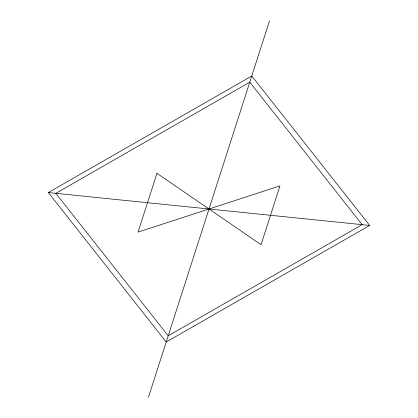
<?xml version="1.0" encoding="UTF-8"?>
<svg xmlns="http://www.w3.org/2000/svg" width="418" height="418" viewBox="0 0 418 418"><rect width="100%" height="100%" fill="white"/><g stroke="black" fill="none" stroke-linecap="round" stroke-linejoin="round"><path stroke-width="0.63" d="M148.505 397.1L269.495 20.9M48.331 192.562L251.777 75.992L369.669 225.438L166.223 342.008L48.331 192.562L369.669 225.438M156.959 173.318L138.055 232.1L279.945 185.9L261.041 244.682L156.959 173.318M249.781 82.2L55.829 193.33L168.219 335.8L362.171 224.67L249.781 82.2"/></g></svg>
